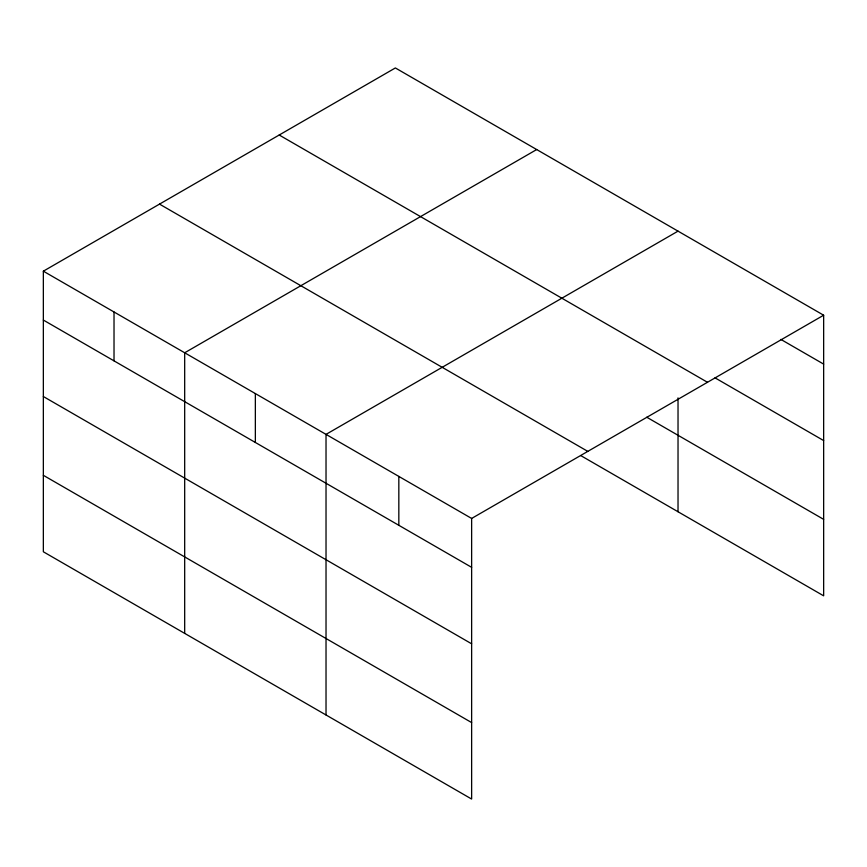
<?xml version="1.0" encoding="UTF-8"?>
<svg xmlns="http://www.w3.org/2000/svg" width="867" height="867" viewBox="0 0 867 867"><rect width="100%" height="100%" fill="white"/><g stroke="black" fill="none" stroke-linecap="round" stroke-linejoin="round"><path stroke-width="1.3" d="M43.35 271.176L471.637 518.444L471.637 799.049L43.35 551.78L43.35 271.176L395.363 67.951L823.65 315.22L823.65 595.824L580.717 455.565M536.695 149.547L184.682 352.782L184.682 633.376M678.027 231.142L326.025 434.378L326.025 714.982M471.637 518.444L823.65 315.22M780.885 339.42L823.65 364.107M715.015 377.849L823.65 440.566M279.196 135.014L707.483 382.282M646.749 417.222L823.65 519.355M159.517 204.113L587.804 451.382M43.35 320.064L471.637 567.332M43.35 396.522L471.637 643.802M43.35 475.311L471.637 722.579M678.027 397.888L678.027 511.747M398.831 476.417L398.831 525.294M255.353 393.575L255.353 442.463M114.021 311.979L114.021 360.856"/></g></svg>
